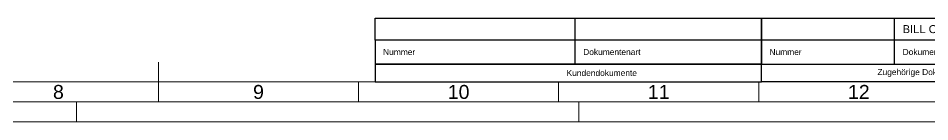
# Paper-space layout 'A1 - Landscape' of a CAD drawing. Header units: millimetres. Extents: x 0 to 841, y 0 to 594.
# Drawn here: x 385.5 to 613.2, y 0 to 26 of the extents above; entities that cross this region are included whole.
import ezdxf
from ezdxf.enums import TextEntityAlignment as Align

# ---------------------------------------------------------------- set-up
doc = ezdxf.new("R2010")
doc.units = ezdxf.units.MM
for name, color, linetype, lineweight in [('CDL_FRAME', 7, 'Continuous', 18), ('CDL_FRAME_GREEN', 3, 'Continuous', 18), ('CDL_FRAME_RED', 1, 'Continuous', 18), ('CDL_FRAME_YELLOW', 2, 'Continuous', 18)]:
    doc.layers.add(name, color=color, linetype=linetype, lineweight=lineweight)
for name, color, linetype in [('CDL_LANGUAGE_DE', 3, 'Continuous'), ('CDL_TITLE_BLOCK', 7, 'Continuous'), ('CDL_TITLE_BLOCK_GREEN', 3, 'Continuous')]:
    doc.layers.add(name, color=color, linetype=linetype)
doc.styles.add('RHI-CD2012', font='arial.ttf', dxfattribs={"height": 3})
doc.styles.add('RHI_BORDER', font='arial.ttf')
doc.styles.add('RHI_HEADER2017-H2', font='arial.ttf', dxfattribs={"height": 2})

# ---------------------------------------------------------------- blocks, each defined once
blk = doc.blocks.new('CDB_Additional Documents - Single line')
at = {"layer": 'CDL_TITLE_BLOCK_GREEN'}
blk.add_line((33.27, 0), (33.27, 5.5), dxfattribs=at)
blk.add_lwpolyline([(0, 5.5), (79.82, 5.5), (79.82, 0), (0, 0)], close=True, dxfattribs=at)
at = {"style": 'RHI_HEADER2017-H2'}
blk.add_attdef('TYPE', text='', height=2, dxfattribs=at).set_placement((35.27, 2.75), align=Align.MIDDLE_LEFT)
at = {"layer": 'CDL_TITLE_BLOCK', "style": 'RHI_HEADER2017-H2'}
blk.add_attdef('NUMBER', text='', height=2, dxfattribs=at).set_placement((2, 2.75), align=Align.MIDDLE_LEFT)
blk = doc.blocks.new('CDB_Customer Documents - Single line')
at = {"layer": 'CDL_TITLE_BLOCK_GREEN'}
blk.add_line((33.27, 0), (33.27, 5.5), dxfattribs=at)
blk.add_lwpolyline([(-16.73, 5.5), (79.82, 5.5), (79.82, 0), (-16.73, 0)], close=True, dxfattribs=at)
at = {"style": 'RHI_HEADER2017-H2'}
blk.add_attdef('TYPE', text='', height=2, dxfattribs=at).set_placement((35.27, 2.75), align=Align.MIDDLE_LEFT)
at = {"layer": 'CDL_TITLE_BLOCK', "style": 'RHI_HEADER2017-H2'}
blk.add_attdef('NUMBER', text='', height=2, dxfattribs=at).set_placement((-14.73, 2.75), align=Align.MIDDLE_LEFT)
blk = doc.blocks.new('CDB_Addintional documents')
at = {"layer": 'CDL_TITLE_BLOCK'}
blk.add_line((-46.55, 4.5), (-46.55, 10.5), dxfattribs=at)
for points in [[(0, 10.5), (-79.82, 10.5), (-79.82, 4.5), (0, 4.5)], [(-79.82, 4.5), (0, 4.5), (0, 0), (-79.82, 0)]]:
    blk.add_lwpolyline(points, close=True, dxfattribs=at)
at = {"layer": 'CDL_LANGUAGE_DE', "char_height": 1.5, "line_spacing_factor": 0.88, "style": 'RHI-CD2012'}
for s, insert, attachment_point in [('Nummer', (-77.82, 7.5), 4), ('Zugehörige Dokumente', (-39.91, 2.25), 5)]:
    blk.add_mtext(s, dxfattribs=dict(at, insert=insert, attachment_point=attachment_point))
at = {"layer": 'CDL_LANGUAGE_DE', "insert": (-44.55, 7.5), "char_height": 1.5, "width": 31.3227, "attachment_point": 4, "style": 'RHI-CD2012'}
blk.add_mtext('Dokumentenart', dxfattribs=at)
blk = doc.blocks.new('CDB_client documents')
at = {"layer": 'CDL_TITLE_BLOCK'}
blk.add_line((-46.55, 4.5), (-46.55, 10.5), dxfattribs=at)
for points in [[(-96.55, 4.5), (0, 4.5), (0, 10.5), (-96.55, 10.5)], [(0, 4.5), (-96.55, 4.5), (-96.55, 0), (0, 0)]]:
    blk.add_lwpolyline(points, close=True, dxfattribs=at)
at = {"layer": 'CDL_LANGUAGE_DE', "char_height": 1.5, "line_spacing_factor": 0.88, "style": 'RHI-CD2012'}
for s, insert, attachment_point in [('Nummer', (-94.55, 7.5), 4), ('Kundendokumente', (-39.91, 2.25), 5)]:
    blk.add_mtext(s, dxfattribs=dict(at, insert=insert, attachment_point=attachment_point))
at = {"layer": 'CDL_LANGUAGE_DE', "insert": (-44.55, 7.5), "char_height": 1.5, "width": 31.3227, "attachment_point": 4, "style": 'RHI-CD2012'}
blk.add_mtext('Dokumentenart', dxfattribs=at)
blk = doc.blocks.new('LANDSCAPE_DINA1_FRAME_REV03_ISO5457')
at = {"layer": 'CDL_FRAME', "linetype": 'Continuous'}
for p, q in [((420.5, 5), (420.5, 15)), ((20, 10), (831, 10))]:
    blk.add_line(p, q, dxfattribs=at)
at = {"layer": 'CDL_FRAME_GREEN', "linetype": 'Continuous'}
for p, q in [((400, 0), (400, 5)), ((525.5, 0), (525.5, 5)), ((0, 0), (841, 0))]:
    blk.add_line(p, q, dxfattribs=at)
at = {"layer": 'CDL_FRAME_RED', "linetype": 'Continuous'}
blk.add_line((15, 5), (836, 5), dxfattribs=at)
at = {"layer": 'CDL_FRAME_YELLOW', "linetype": 'Continuous'}
for p, q in [((470.5, 5), (470.5, 10)), ((520.5, 5), (520.5, 10)), ((570.5, 5), (570.5, 10))]:
    blk.add_line(p, q, dxfattribs=at)
at = {"layer": 'CDL_FRAME_GREEN', "linetype": 'Continuous', "style": 'RHI_BORDER'}
for s, p in [('8', (395.5, 7.5)), ('9', (445.5, 7.5)), ('10', (495.5, 7.5)), ('11', (545.5, 7.5)), ('12', (595.5, 7.5))]:
    blk.add_text(s, height=3.5, dxfattribs=at).set_placement(p, align=Align.MIDDLE_CENTER)

psp = doc.layouts.new('A1 - Landscape')

# ---------------------------------------------------------------- block references
at = {"layer": 'CDL_TITLE_BLOCK', "lineweight": 0}
psp.add_blockref('LANDSCAPE_DINA1_FRAME_REV03_ISO5457', (0, 0), dxfattribs=at)
at = {"layer": 'CDL_TITLE_BLOCK'}
for name, p in [('CDB_Customer Documents - Single line', (491.35, 20.5)), ('CDB_client documents', (571.18, 10)), ('CDB_Addintional documents', (651, 10))]:
    psp.add_blockref(name, p, dxfattribs=at)
psp.add_blockref('CDB_Additional Documents - Single line', (571.18, 20.5), dxfattribs=at).add_auto_attribs({'TYPE': 'BILL OF MATERIALS'})

doc.saveas('drawing.dxf')
